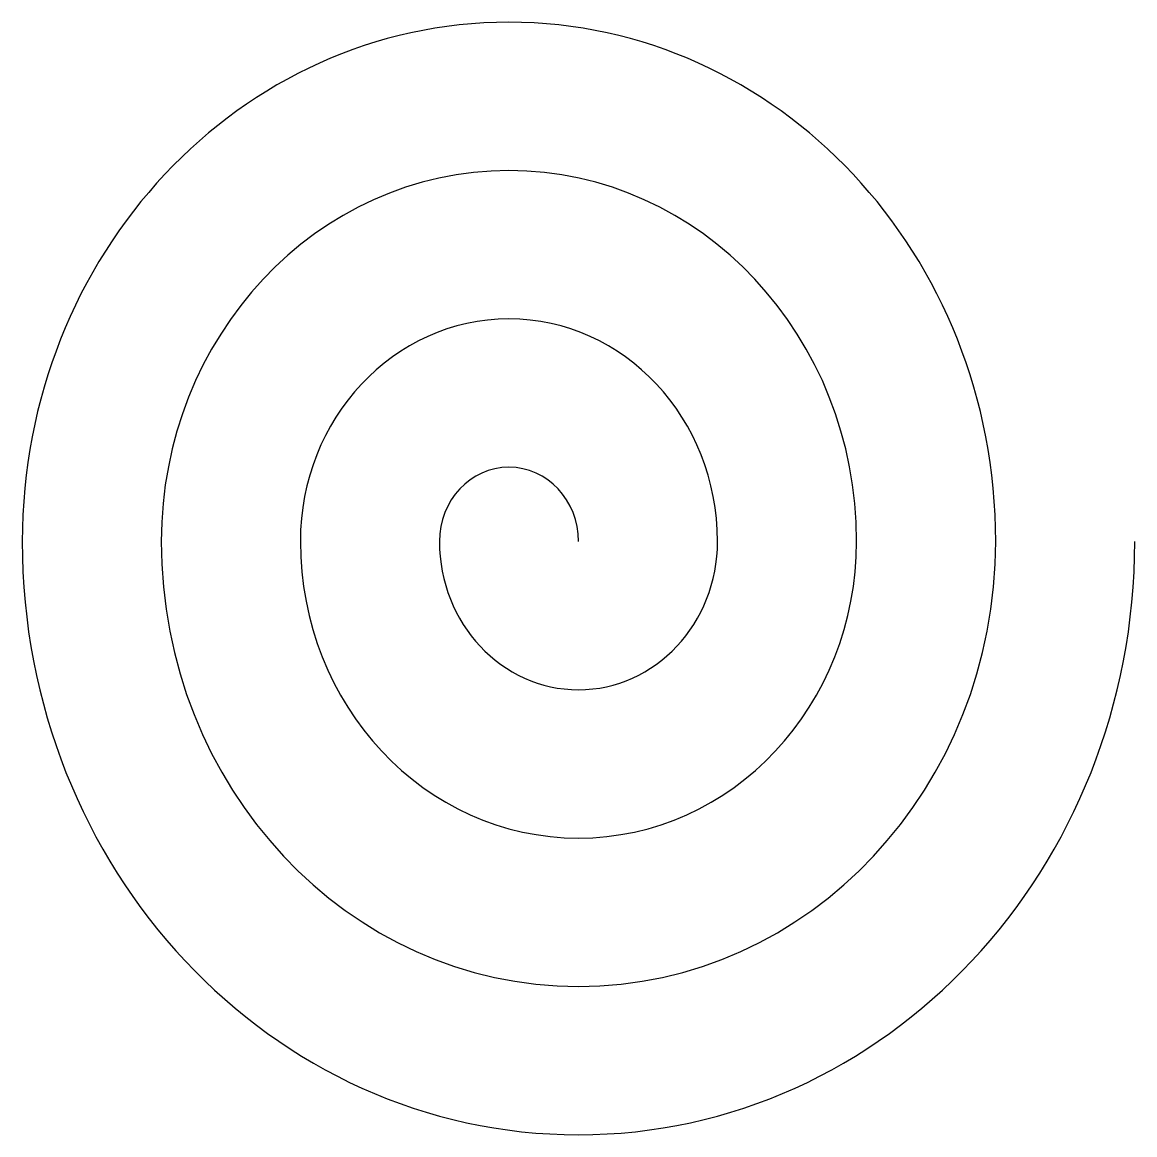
# Model space of a CAD drawing. Extents: x -15 to 15, y -15 to 15.
import ezdxf

# ---------------------------------------------------------------- set-up
doc = ezdxf.new("R2010")
doc.units = 0
doc.header["$MEASUREMENT"] = 0
doc.layers.add('EBENE_1', color=7, linetype='CONTINUOUS')

msp = doc.modelspace()

# ---------------------------------------------------------------- linework, layer by layer
at = {"layer": 'EBENE_1'}
msp.add_open_spline([(0, 1.0001), (0, 2.1046), (-0.8395, 3.0001), (-1.875, 3.0001), (-1.875, 3.0001), (-2.9104, 3.0001), (-3.75, 2.1046), (-3.75, 1.0001), (-3.75, 1.0001), (-3.75, -1.2091), (-2.0709, -3), (0, -3), (0, -3), (2.0709, -3), (3.75, -1.2091), (3.75, 1.0001), (3.75, 1.0001), (3.75, 4.3137), (1.2316, 7), (-1.875, 7), (-1.875, 7), (-4.9817, 7), (-7.5001, 4.3137), (-7.5001, 1.0001), (-7.5001, 1.0001), (-7.5001, -3.4182), (-4.1422, -6.9998), (0, -6.9998), (0, -6.9998), (4.1422, -6.9998), (7.4998, -3.4182), (7.4998, 1.0001), (7.4998, 1.0001), (7.4998, 6.5228), (3.3025, 11.0001), (-1.875, 11.0001), (-1.875, 11.0001), (-7.0527, 11.0001), (-11.25, 6.5228), (-11.25, 1.0001), (-11.25, 1.0001), (-11.25, -5.6273), (-6.2132, -11), (0, -11), (0, -11), (6.2132, -11), (11.25, -5.6273), (11.25, 1.0001), (11.25, 1.0001), (11.25, 8.732), (5.3738, 15), (-1.875, 15), (-1.875, 15), (-9.1237, 15), (-15, 8.732), (-15, 1.0001), (-15, 1.0001), (-15, -7.8365), (-8.2843, -15), (0, -15), (0, -15), (8.2843, -15), (15, -7.8365), (15, 1.0001)], degree=3, knots=[0, 0, 0, 0, 0.0625, 0.0625, 0.0625, 0.0625, 0.125, 0.125, 0.125, 0.125, 0.1875, 0.1875, 0.1875, 0.1875, 0.25, 0.25, 0.25, 0.25, 0.3125, 0.3125, 0.3125, 0.3125, 0.375, 0.375, 0.375, 0.375, 0.4375, 0.4375, 0.4375, 0.4375, 0.5, 0.5, 0.5, 0.5, 0.5625, 0.5625, 0.5625, 0.5625, 0.625, 0.625, 0.625, 0.625, 0.6875, 0.6875, 0.6875, 0.6875, 0.75, 0.75, 0.75, 0.75, 0.8125, 0.8125, 0.8125, 0.8125, 0.875, 0.875, 0.875, 0.875, 0.9375, 0.9375, 0.9375, 0.9375, 1, 1, 1, 1], dxfattribs=at)

doc.saveas('drawing.dxf')
